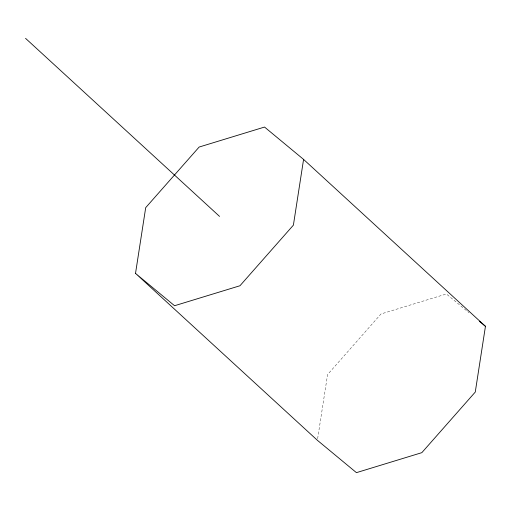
<?xml version="1.0" encoding="UTF-8"?>
<svg xmlns="http://www.w3.org/2000/svg" width="511" height="511" viewBox="0 0 511 511"><rect width="100%" height="100%" fill="white"/><g stroke="black" fill="none" stroke-linecap="round" stroke-linejoin="round"><path stroke-width="0.38" stroke-dasharray="2.56 1.92" d="M317.631 438.732L327.57 374.569L381.008 313.958L446.403 293.978L468.977 312.681"/><path stroke-width="0.77" d="M135.517 273.385L145.699 207.651L199.137 147.047L264.532 127.06L303.579 159.406L485.45 326.325L475.268 392.058L421.831 452.663L356.435 472.649L317.388 440.297L135.517 273.385L174.564 305.731L239.959 285.751L293.397 225.14L303.579 159.406M479.35 321.272L485.45 326.325M25.55 38.351L219.545 216.396"/></g></svg>
